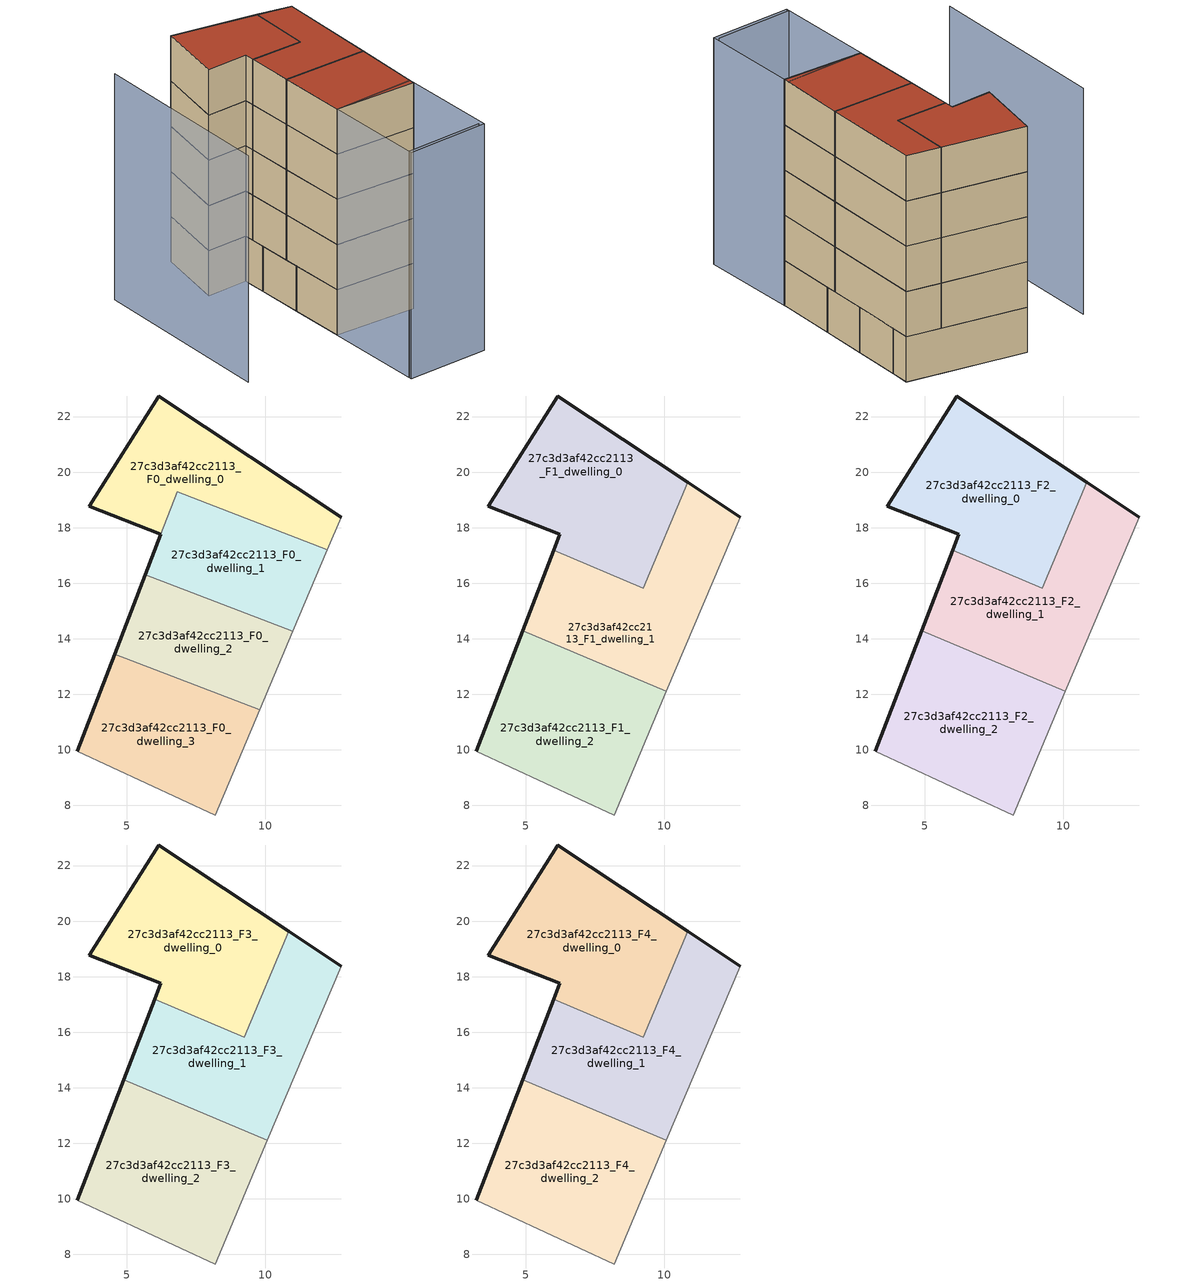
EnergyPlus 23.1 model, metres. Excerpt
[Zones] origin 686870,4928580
27c3d3af42cc2113_F0_dwelling_0
 floor ground (EU_floor_Construction): 12.23,17.21 12.73,18.38 6.16,22.74 3.65,18.77 6.24,17.77 6.82,19.29 z0
 wall outside (EU_wall_Construction): 6.24,17.77 3.65,18.77 6.16,22.74 12.73,18.38 z0:3
 wall adiabatic (EU_wall_Construction): 12.73,18.38 12.23,17.21 z0:3
 wall to 27c3d3af42cc2113_F0_dwelling_1 (EU_wall_Construction): 6.82,19.29 6.24,17.77 / 12.23,17.21 6.83,19.29 z0:3
27c3d3af42cc2113_F0_dwelling_1
 floor ground (EU_floor_Construction): 10.98,14.26 12.23,17.21 6.82,19.29 5.67,16.3 z0
 wall outside (EU_wall_Construction): 5.67,16.3 6.23,17.77 z0:3
 wall adiabatic (EU_wall_Construction): 12.23,17.21 10.98,14.26 z0:3
 wall to 27c3d3af42cc2113_F0_dwelling_2 (EU_wall_Construction): 10.98,14.26 5.67,16.3 z0:3
27c3d3af42cc2113_F0_dwelling_2
 floor ground (EU_floor_Construction): 9.79,11.44 10.98,14.26 5.67,16.3 4.57,13.45 z0
 wall outside (EU_wall_Construction): 4.57,13.45 5.67,16.3 z0:3
 wall to 27c3d3af42cc2113_F0_dwelling_3 (EU_wall_Construction): 9.79,11.44 4.57,13.45 z0:3
 wall adiabatic (EU_wall_Construction): 10.98,14.26 9.79,11.44 z0:3
27c3d3af42cc2113_F0_dwelling_3
 floor ground (EU_floor_Construction): 8.19,7.65 9.79,11.44 4.57,13.45 3.23,9.95 z0
 wall outside (EU_wall_Construction): 3.23,9.95 4.57,13.45 z0:3
 wall adiabatic (EU_wall_Construction): 9.79,11.44 8.19,7.65 3.23,9.95 z0:3
27c3d3af42cc2113_F1_dwelling_0
 floor to 27c3d3af42cc2113_F0_dwelling_0 (EU_floor_Construction): 10.16,18.01 10.84,19.63 6.16,22.74 3.65,18.77 6.24,17.77 6.82,19.29 z3
 floor to 27c3d3af42cc2113_F0_dwelling_1 (EU_floor_Construction): 9.23,15.83 10.16,18.01 6.83,19.29 6.01,17.19 z3
 wall outside (EU_wall_Construction): 6.01,17.19 6.24,17.77 3.65,18.77 6.16,22.74 10.84,19.63 z3:6
 wall to 27c3d3af42cc2113_F1_dwelling_1 (EU_wall_Construction): 10.84,19.63 9.23,15.83 6.01,17.19 z3:6
27c3d3af42cc2113_F1_dwelling_1
 floor to 27c3d3af42cc2113_F0_dwelling_1 (EU_floor_Construction): 10.98,14.26 12.23,17.21 10.16,18.01 9.23,15.83 6.01,17.19 5.67,16.3 z3
 floor to 27c3d3af42cc2113_F0_dwelling_0 (EU_floor_Construction): 12.23,17.21 12.73,18.38 10.84,19.63 10.16,18.01 z3
 floor to 27c3d3af42cc2113_F0_dwelling_2 (EU_floor_Construction): 10.07,12.11 10.98,14.26 5.67,16.3 4.9,14.3 z3
 wall outside (EU_wall_Construction): 10.84,19.63 12.73,18.38 / 4.9,14.3 6.01,17.19 z3:6
 wall adiabatic (EU_wall_Construction): 12.73,18.38 10.07,12.11 z3:6
 wall to 27c3d3af42cc2113_F1_dwelling_2 (EU_wall_Construction): 10.07,12.11 4.9,14.3 z3:6
27c3d3af42cc2113_F1_dwelling_2
 floor to 27c3d3af42cc2113_F0_dwelling_2 (EU_floor_Construction): 9.79,11.44 10.07,12.11 4.9,14.3 4.57,13.45 z3
 floor to 27c3d3af42cc2113_F0_dwelling_3 (EU_floor_Construction): 8.19,7.65 9.79,11.44 4.57,13.45 3.23,9.95 z3
 wall outside (EU_wall_Construction): 3.23,9.95 4.9,14.3 z3:6
 wall adiabatic (EU_wall_Construction): 10.07,12.11 8.19,7.65 3.23,9.95 z3:6
27c3d3af42cc2113_F2_dwelling_0
 floor to 27c3d3af42cc2113_F1_dwelling_0 (EU_floor_Construction): 9.23,15.83 10.84,19.63 6.16,22.74 3.65,18.77 6.24,17.77 6.01,17.19 z6
 wall outside (EU_wall_Construction): 6.01,17.19 6.24,17.77 3.65,18.77 6.16,22.74 10.84,19.63 z6:9
 wall to 27c3d3af42cc2113_F2_dwelling_1 (EU_wall_Construction): 10.84,19.63 9.23,15.83 6.01,17.19 z6:9
27c3d3af42cc2113_F2_dwelling_1
 floor to 27c3d3af42cc2113_F1_dwelling_1 (EU_floor_Construction): 10.07,12.11 12.73,18.38 10.84,19.63 9.23,15.83 6.01,17.19 4.9,14.3 z6
 wall outside (EU_wall_Construction): 10.84,19.63 12.73,18.38 / 4.9,14.3 6.01,17.19 z6:9
 wall adiabatic (EU_wall_Construction): 12.73,18.38 10.07,12.11 z6:9
 wall to 27c3d3af42cc2113_F2_dwelling_2 (EU_wall_Construction): 10.07,12.11 4.9,14.3 z6:9
27c3d3af42cc2113_F2_dwelling_2
 floor to 27c3d3af42cc2113_F1_dwelling_2 (EU_floor_Construction): 8.19,7.65 10.07,12.11 4.9,14.3 3.23,9.95 z6
 wall outside (EU_wall_Construction): 3.23,9.95 4.9,14.3 z6:9
 wall adiabatic (EU_wall_Construction): 10.07,12.11 8.19,7.65 3.23,9.95 z6:9
27c3d3af42cc2113_F3_dwelling_0
 floor to 27c3d3af42cc2113_F2_dwelling_0 (EU_floor_Construction): 9.23,15.83 10.84,19.63 6.16,22.74 3.65,18.77 6.24,17.77 6.01,17.19 z9
 wall outside (EU_wall_Construction): 6.01,17.19 6.24,17.77 3.65,18.77 6.16,22.74 10.84,19.63 z9:12
 wall to 27c3d3af42cc2113_F3_dwelling_1 (EU_wall_Construction): 10.84,19.63 9.23,15.83 6.01,17.19 z9:12
27c3d3af42cc2113_F3_dwelling_1
 floor to 27c3d3af42cc2113_F2_dwelling_1 (EU_floor_Construction): 10.07,12.11 12.73,18.38 10.84,19.63 9.23,15.83 6.01,17.19 4.9,14.3 z9
 wall outside (EU_wall_Construction): 10.84,19.63 12.73,18.38 / 4.9,14.3 6.01,17.19 z9:12
 wall adiabatic (EU_wall_Construction): 12.73,18.38 10.07,12.11 z9:12
 wall to 27c3d3af42cc2113_F3_dwelling_2 (EU_wall_Construction): 10.07,12.11 4.9,14.3 z9:12
27c3d3af42cc2113_F3_dwelling_2
 floor to 27c3d3af42cc2113_F2_dwelling_2 (EU_floor_Construction): 8.19,7.65 10.07,12.11 4.9,14.3 3.23,9.95 z9
 wall outside (EU_wall_Construction): 3.23,9.95 4.9,14.3 z9:12
 wall adiabatic (EU_wall_Construction): 10.07,12.11 8.19,7.65 3.23,9.95 z9:12
27c3d3af42cc2113_F4_dwelling_0
 floor to 27c3d3af42cc2113_F3_dwelling_0 (EU_floor_Construction): 9.23,15.83 10.84,19.63 6.16,22.74 3.65,18.77 6.24,17.77 6.01,17.19 z12
 wall outside (EU_wall_Construction): 6.01,17.19 6.24,17.77 3.65,18.77 6.16,22.74 10.84,19.63 z12:15
 wall to 27c3d3af42cc2113_F4_dwelling_1 (EU_wall_Construction): 10.84,19.63 9.23,15.83 6.01,17.19 z12:15
 roof outside (EU_roof_Construction): 10.84,19.63 9.23,15.83 6.01,17.19 6.24,17.77 3.65,18.77 6.16,22.74 z15
27c3d3af42cc2113_F4_dwelling_1
 floor to 27c3d3af42cc2113_F3_dwelling_1 (EU_floor_Construction): 10.07,12.11 12.73,18.38 10.84,19.63 9.23,15.83 6.01,17.19 4.9,14.3 z12
 wall outside (EU_wall_Construction): 10.84,19.63 12.73,18.38 / 4.9,14.3 6.01,17.19 z12:15
 wall adiabatic (EU_wall_Construction): 12.73,18.38 10.07,12.11 z12:15
 wall to 27c3d3af42cc2113_F4_dwelling_2 (EU_wall_Construction): 10.07,12.11 4.9,14.3 z12:15
 roof outside (EU_roof_Construction): 12.73,18.38 10.07,12.11 4.9,14.3 6.01,17.19 9.23,15.83 10.84,19.63 z15
27c3d3af42cc2113_F4_dwelling_2
 floor to 27c3d3af42cc2113_F3_dwelling_2 (EU_floor_Construction): 8.19,7.65 10.07,12.11 4.9,14.3 3.23,9.95 z12
 wall outside (EU_wall_Construction): 3.23,9.95 4.9,14.3 z12:15
 wall adiabatic (EU_wall_Construction): 10.07,12.11 8.19,7.65 3.23,9.95 z12:15
 roof outside (EU_roof_Construction): 10.07,12.11 8.19,7.65 3.23,9.95 4.9,14.3 z15
shading: 0.86,3.82 5.76,1.92 / 0.58,23.3 -4.23,11.66 / 0.78,3.61 3.23,9.95 / 3.23,9.95 8.31,7.99 / 8.31,7.99 5.86,1.65 / 5.86,1.65 0.78,3.61 z0:15
[Building]
EU S2 Campaign: North Axis=0; Terrain=City; Solar Distribution=FullExterior
[Site:Location]
Bologna: Latitude=44.5; Longitude=11.25; Time Zone=1; Elevation=37
[SizingPeriod:WeatherFileDays]
AnnualSizingPeriod: Begin Month=1; Begin Day of Month=1; End Month=12; End Day of Month=31; Day of Week for Start Day=Monday; Use Weather File Daylight Saving Period=No; Use Weather File Rain and Snow Indicators=No
[MATERIAL]
EU_InternalMass_Material: Roughness=MediumRough; Thickness=0.1; Conductivity=1; Density=1800; Specific Heat=900; Thermal Absorptance=0.9; Solar Absorptance=0.7; Visible Absorptance=0.7
[MATERIAL:NOMASS] Roughness=MediumRough; Thermal Absorptance=0.9; Solar Absorptance=0.7; Visible Absorptance=0.7
Name | Thermal Resistance
EU_wall_NoMass | 0.905828
EU_roof_NoMass | 0.37593
EU_floor_NoMass | 0.67114
[CONSTRUCTION]
EU_wall_Construction: EU_wall_NoMass
EU_roof_Construction: EU_roof_NoMass
EU_floor_Construction: EU_floor_NoMass
EU_InternalMass_Construction: EU_InternalMass_Material
[ZONE] Type=1; Multiplier=1; Ceiling Height=autocalculate; Floor Area=autocalculate; Part of Total Floor Area=Yes
Name | Volume
27c3d3af42cc2113_F0_dwelling_0 | 64.4414
27c3d3af42cc2113_F1_dwelling_0; 27c3d3af42cc2113_F2_dwelling_0; 27c3d3af42cc2113_F3_dwelling_0; 27c3d3af42cc2113_F4_dwelling_0 | 78.8328
27c3d3af42cc2113_F0_dwelling_1 | 55.1111
27c3d3af42cc2113_F1_dwelling_1; 27c3d3af42cc2113_F2_dwelling_1; 27c3d3af42cc2113_F3_dwelling_1; 27c3d3af42cc2113_F4_dwelling_1 | 78.8196
27c3d3af42cc2113_F0_dwelling_2 | 51.854
27c3d3af42cc2113_F1_dwelling_2; 27c3d3af42cc2113_F2_dwelling_2; 27c3d3af42cc2113_F3_dwelling_2; 27c3d3af42cc2113_F4_dwelling_2 | 78.8335
27c3d3af42cc2113_F0_dwelling_3 | 65.0676
[INTERNALMASS] Construction=EU_InternalMass_Construction
Name | Zone or ZoneList | Surface Area
27c3d3af42cc2113_F0_dwelling_0_EU_InternalMass | 27c3d3af42cc2113_F0_dwelling_0 | 21.4801
27c3d3af42cc2113_F0_dwelling_1_EU_InternalMass | 27c3d3af42cc2113_F0_dwelling_1 | 18.3704
27c3d3af42cc2113_F0_dwelling_2_EU_InternalMass | 27c3d3af42cc2113_F0_dwelling_2 | 17.2846
27c3d3af42cc2113_F0_dwelling_3_EU_InternalMass | 27c3d3af42cc2113_F0_dwelling_3 | 21.6891
27c3d3af42cc2113_F1_dwelling_0_EU_InternalMass | 27c3d3af42cc2113_F1_dwelling_0 | 26.2746
27c3d3af42cc2113_F1_dwelling_1_EU_InternalMass | 27c3d3af42cc2113_F1_dwelling_1 | 26.2735
27c3d3af42cc2113_F1_dwelling_2_EU_InternalMass | 27c3d3af42cc2113_F1_dwelling_2 | 26.2766
27c3d3af42cc2113_F2_dwelling_0_EU_InternalMass | 27c3d3af42cc2113_F2_dwelling_0 | 26.2746
27c3d3af42cc2113_F2_dwelling_1_EU_InternalMass | 27c3d3af42cc2113_F2_dwelling_1 | 26.2735
27c3d3af42cc2113_F2_dwelling_2_EU_InternalMass | 27c3d3af42cc2113_F2_dwelling_2 | 26.2766
27c3d3af42cc2113_F3_dwelling_0_EU_InternalMass | 27c3d3af42cc2113_F3_dwelling_0 | 26.2746
27c3d3af42cc2113_F3_dwelling_1_EU_InternalMass | 27c3d3af42cc2113_F3_dwelling_1 | 26.2735
27c3d3af42cc2113_F3_dwelling_2_EU_InternalMass | 27c3d3af42cc2113_F3_dwelling_2 | 26.2766
27c3d3af42cc2113_F4_dwelling_0_EU_InternalMass | 27c3d3af42cc2113_F4_dwelling_0 | 26.2746
27c3d3af42cc2113_F4_dwelling_1_EU_InternalMass | 27c3d3af42cc2113_F4_dwelling_1 | 26.2735
27c3d3af42cc2113_F4_dwelling_2_EU_InternalMass | 27c3d3af42cc2113_F4_dwelling_2 | 26.2766
[OTHEREQUIPMENT] Fuel Type=Electricity; Design Level Calculation Method=Watts/Area; Power per Zone Floor Area=1; Fraction Latent=0; Fraction Radiant=0; Fraction Lost=0; Carbon Dioxide Generation Rate=0; EndUse Subcategory=EU_Step8_InternalGains
Name | Zone or ZoneList or Space or SpaceList | Schedule
EU_Step8_InternalGain_27c3d3af42cc2113_F0_dwelling_0_f000 | 27c3d3af42cc2113_F0_dwelling_0 | EU_Step8_GainSchedule_27c3d3af42cc2113_F0_dwelling_0_f000
EU_Step8_InternalGain_27c3d3af42cc2113_F0_dwelling_1_f000 | 27c3d3af42cc2113_F0_dwelling_1 | EU_Step8_GainSchedule_27c3d3af42cc2113_F0_dwelling_1_f000
EU_Step8_InternalGain_27c3d3af42cc2113_F0_dwelling_2_f000 | 27c3d3af42cc2113_F0_dwelling_2 | EU_Step8_GainSchedule_27c3d3af42cc2113_F0_dwelling_2_f000
EU_Step8_InternalGain_27c3d3af42cc2113_F0_dwelling_3_f000 | 27c3d3af42cc2113_F0_dwelling_3 | EU_Step8_GainSchedule_27c3d3af42cc2113_F0_dwelling_3_f000
EU_Step8_InternalGain_27c3d3af42cc2113_F1_dwelling_0_f000 | 27c3d3af42cc2113_F1_dwelling_0 | EU_Step8_GainSchedule_27c3d3af42cc2113_F1_dwelling_0_f000
EU_Step8_InternalGain_27c3d3af42cc2113_F1_dwelling_1_f000 | 27c3d3af42cc2113_F1_dwelling_1 | EU_Step8_GainSchedule_27c3d3af42cc2113_F1_dwelling_1_f000
EU_Step8_InternalGain_27c3d3af42cc2113_F1_dwelling_2_f000 | 27c3d3af42cc2113_F1_dwelling_2 | EU_Step8_GainSchedule_27c3d3af42cc2113_F1_dwelling_2_f000
EU_Step8_InternalGain_27c3d3af42cc2113_F2_dwelling_0_f000 | 27c3d3af42cc2113_F2_dwelling_0 | EU_Step8_GainSchedule_27c3d3af42cc2113_F2_dwelling_0_f000
EU_Step8_InternalGain_27c3d3af42cc2113_F2_dwelling_1_f000 | 27c3d3af42cc2113_F2_dwelling_1 | EU_Step8_GainSchedule_27c3d3af42cc2113_F2_dwelling_1_f000
EU_Step8_InternalGain_27c3d3af42cc2113_F2_dwelling_2_f000 | 27c3d3af42cc2113_F2_dwelling_2 | EU_Step8_GainSchedule_27c3d3af42cc2113_F2_dwelling_2_f000
EU_Step8_InternalGain_27c3d3af42cc2113_F3_dwelling_0_f000 | 27c3d3af42cc2113_F3_dwelling_0 | EU_Step8_GainSchedule_27c3d3af42cc2113_F3_dwelling_0_f000
EU_Step8_InternalGain_27c3d3af42cc2113_F3_dwelling_1_f000 | 27c3d3af42cc2113_F3_dwelling_1 | EU_Step8_GainSchedule_27c3d3af42cc2113_F3_dwelling_1_f000
EU_Step8_InternalGain_27c3d3af42cc2113_F3_dwelling_2_f000 | 27c3d3af42cc2113_F3_dwelling_2 | EU_Step8_GainSchedule_27c3d3af42cc2113_F3_dwelling_2_f000
EU_Step8_InternalGain_27c3d3af42cc2113_F4_dwelling_0_f000 | 27c3d3af42cc2113_F4_dwelling_0 | EU_Step8_GainSchedule_27c3d3af42cc2113_F4_dwelling_0_f000
EU_Step8_InternalGain_27c3d3af42cc2113_F4_dwelling_1_f000 | 27c3d3af42cc2113_F4_dwelling_1 | EU_Step8_GainSchedule_27c3d3af42cc2113_F4_dwelling_1_f000
EU_Step8_InternalGain_27c3d3af42cc2113_F4_dwelling_2_f000 | 27c3d3af42cc2113_F4_dwelling_2 | EU_Step8_GainSchedule_27c3d3af42cc2113_F4_dwelling_2_f000
[ZONEVENTILATION:DESIGNFLOWRATE] Schedule=EU_AlwaysOn; Design Flow Rate Calculation Method=AirChanges/Hour; Air Changes per Hour=0.73129; Ventilation Type=Natural; Fan Pressure Rise=0; Fan Total Efficiency=1; Constant Term Coefficient=1; Temperature Term Coefficient=0; Velocity Term Coefficient=0; Velocity Squared Term Coefficient=0; Minimum Indoor Temperature=-100; Maximum Indoor Temperature=100; Delta Temperature=-100; Minimum Outdoor Temperature=-100; Maximum Outdoor Temperature=100; Maximum Wind Speed=40
Name | Zone or ZoneList or Space or SpaceList
EU_ConstantAir_27c3d3af42cc2113_F0_dwelling_0 | 27c3d3af42cc2113_F0_dwelling_0
EU_ConstantAir_27c3d3af42cc2113_F0_dwelling_1 | 27c3d3af42cc2113_F0_dwelling_1
EU_ConstantAir_27c3d3af42cc2113_F0_dwelling_2 | 27c3d3af42cc2113_F0_dwelling_2
EU_ConstantAir_27c3d3af42cc2113_F0_dwelling_3 | 27c3d3af42cc2113_F0_dwelling_3
EU_ConstantAir_27c3d3af42cc2113_F1_dwelling_0 | 27c3d3af42cc2113_F1_dwelling_0
EU_ConstantAir_27c3d3af42cc2113_F1_dwelling_1 | 27c3d3af42cc2113_F1_dwelling_1
EU_ConstantAir_27c3d3af42cc2113_F1_dwelling_2 | 27c3d3af42cc2113_F1_dwelling_2
EU_ConstantAir_27c3d3af42cc2113_F2_dwelling_0 | 27c3d3af42cc2113_F2_dwelling_0
EU_ConstantAir_27c3d3af42cc2113_F2_dwelling_1 | 27c3d3af42cc2113_F2_dwelling_1
EU_ConstantAir_27c3d3af42cc2113_F2_dwelling_2 | 27c3d3af42cc2113_F2_dwelling_2
EU_ConstantAir_27c3d3af42cc2113_F3_dwelling_0 | 27c3d3af42cc2113_F3_dwelling_0
EU_ConstantAir_27c3d3af42cc2113_F3_dwelling_1 | 27c3d3af42cc2113_F3_dwelling_1
EU_ConstantAir_27c3d3af42cc2113_F3_dwelling_2 | 27c3d3af42cc2113_F3_dwelling_2
EU_ConstantAir_27c3d3af42cc2113_F4_dwelling_0 | 27c3d3af42cc2113_F4_dwelling_0
EU_ConstantAir_27c3d3af42cc2113_F4_dwelling_1 | 27c3d3af42cc2113_F4_dwelling_1
EU_ConstantAir_27c3d3af42cc2113_F4_dwelling_2 | 27c3d3af42cc2113_F4_dwelling_2
[HVACTEMPLATE:THERMOSTAT] Constant Heating Setpoint=20; Constant Cooling Setpoint=50
EU_HeatOnly_27c3d3af42cc2113_F0_dwelling_0; EU_HeatOnly_27c3d3af42cc2113_F0_dwelling_1; EU_HeatOnly_27c3d3af42cc2113_F0_dwelling_2; EU_HeatOnly_27c3d3af42cc2113_F0_dwelling_3; EU_HeatOnly_27c3d3af42cc2113_F1_dwelling_0; EU_HeatOnly_27c3d3af42cc2113_F1_dwelling_1; EU_HeatOnly_27c3d3af42cc2113_F1_dwelling_2; EU_HeatOnly_27c3d3af42cc2113_F2_dwelling_0; EU_HeatOnly_27c3d3af42cc2113_F2_dwelling_1; EU_HeatOnly_27c3d3af42cc2113_F2_dwelling_2; EU_HeatOnly_27c3d3af42cc2113_F3_dwelling_0; EU_HeatOnly_27c3d3af42cc2113_F3_dwelling_1; EU_HeatOnly_27c3d3af42cc2113_F3_dwelling_2; EU_HeatOnly_27c3d3af42cc2113_F4_dwelling_0; EU_HeatOnly_27c3d3af42cc2113_F4_dwelling_1; EU_HeatOnly_27c3d3af42cc2113_F4_dwelling_2
[HVACTEMPLATE:ZONE:IDEALLOADSAIRSYSTEM] System Availability Schedule=EU_AlwaysOn; Maximum Heating Supply Air Temperature=50; Minimum Cooling Supply Air Temperature=13; Maximum Heating Supply Air Humidity Ratio=0.0156; Minimum Cooling Supply Air Humidity Ratio=0.0077; Heating Limit=NoLimit; Cooling Limit=NoLimit; Heating Availability Schedule=EU_AlwaysOn; Cooling Availability Schedule=EU_CoolingOff; Dehumidification Control Type=ConstantSensibleHeatRatio; Cooling Sensible Heat Ratio=0.7; Dehumidification Setpoint=60; Humidification Control Type=None; Humidification Setpoint=30; Outdoor Air Method=None; Outdoor Air Flow Rate per Person=0.00944; Outdoor Air Flow Rate per Zone Floor Area=0; Outdoor Air Flow Rate per Zone=0; Demand Controlled Ventilation Type=None; Outdoor Air Economizer Type=NoEconomizer; Heat Recovery Type=None; Sensible Heat Recovery Effectiveness=0.7; Latent Heat Recovery Effectiveness=0.65
Name | Template Thermostat
27c3d3af42cc2113_F0_dwelling_0 | EU_HeatOnly_27c3d3af42cc2113_F0_dwelling_0
27c3d3af42cc2113_F0_dwelling_1 | EU_HeatOnly_27c3d3af42cc2113_F0_dwelling_1
27c3d3af42cc2113_F0_dwelling_2 | EU_HeatOnly_27c3d3af42cc2113_F0_dwelling_2
27c3d3af42cc2113_F0_dwelling_3 | EU_HeatOnly_27c3d3af42cc2113_F0_dwelling_3
27c3d3af42cc2113_F1_dwelling_0 | EU_HeatOnly_27c3d3af42cc2113_F1_dwelling_0
27c3d3af42cc2113_F1_dwelling_1 | EU_HeatOnly_27c3d3af42cc2113_F1_dwelling_1
27c3d3af42cc2113_F1_dwelling_2 | EU_HeatOnly_27c3d3af42cc2113_F1_dwelling_2
27c3d3af42cc2113_F2_dwelling_0 | EU_HeatOnly_27c3d3af42cc2113_F2_dwelling_0
27c3d3af42cc2113_F2_dwelling_1 | EU_HeatOnly_27c3d3af42cc2113_F2_dwelling_1
27c3d3af42cc2113_F2_dwelling_2 | EU_HeatOnly_27c3d3af42cc2113_F2_dwelling_2
27c3d3af42cc2113_F3_dwelling_0 | EU_HeatOnly_27c3d3af42cc2113_F3_dwelling_0
27c3d3af42cc2113_F3_dwelling_1 | EU_HeatOnly_27c3d3af42cc2113_F3_dwelling_1
27c3d3af42cc2113_F3_dwelling_2 | EU_HeatOnly_27c3d3af42cc2113_F3_dwelling_2
27c3d3af42cc2113_F4_dwelling_0 | EU_HeatOnly_27c3d3af42cc2113_F4_dwelling_0
27c3d3af42cc2113_F4_dwelling_1 | EU_HeatOnly_27c3d3af42cc2113_F4_dwelling_1
27c3d3af42cc2113_F4_dwelling_2 | EU_HeatOnly_27c3d3af42cc2113_F4_dwelling_2
[SIZING:ZONE] Zone Cooling Design Supply Air Temperature Input Method=SupplyAirTemperature; Zone Cooling Design Supply Air Temperature=13; Zone Heating Design Supply Air Temperature Input Method=SupplyAirTemperature; Zone Heating Design Supply Air Temperature=50; Zone Cooling Design Supply Air Humidity Ratio=0.008; Zone Heating Design Supply Air Humidity Ratio=0.008; Cooling Design Air Flow Method=DesignDay; Cooling Design Air Flow Rate=0; Cooling Minimum Air Flow per Zone Floor Area=0.000762; Cooling Minimum Air Flow=0; Cooling Minimum Air Flow Fraction=0.2; Heating Design Air Flow Method=DesignDay; Heating Design Air Flow Rate=0; Heating Maximum Air Flow per Zone Floor Area=0.002032; Heating Maximum Air Flow=0.141576; Heating Maximum Air Flow Fraction=0.3; Account for Dedicated Outdoor Air System=No; Dedicated Outdoor Air System Control Strategy=NeutralSupplyAir; Dedicated Outdoor Air Low Setpoint Temperature for Design=autosize; Dedicated Outdoor Air High Setpoint Temperature for Design=autosize; Zone Load Sizing Method=Sensible Load Only No Latent Load; Zone Latent Cooling Design Supply Air Humidity Ratio Input Method=HumidityRatioDifference; Zone Cooling Design Supply Air Humidity Ratio Difference=0.005; Zone Latent Heating Design Supply Air Humidity Ratio Input Method=HumidityRatioDifference; Zone Humidification Design Supply Air Humidity Ratio Difference=0.005
27c3d3af42cc2113_F0_dwelling_0; 27c3d3af42cc2113_F0_dwelling_1; 27c3d3af42cc2113_F0_dwelling_2; 27c3d3af42cc2113_F0_dwelling_3; 27c3d3af42cc2113_F1_dwelling_0; 27c3d3af42cc2113_F1_dwelling_1; 27c3d3af42cc2113_F1_dwelling_2; 27c3d3af42cc2113_F2_dwelling_0; 27c3d3af42cc2113_F2_dwelling_1; 27c3d3af42cc2113_F2_dwelling_2; 27c3d3af42cc2113_F3_dwelling_0; 27c3d3af42cc2113_F3_dwelling_1; 27c3d3af42cc2113_F3_dwelling_2; 27c3d3af42cc2113_F4_dwelling_0; 27c3d3af42cc2113_F4_dwelling_1; 27c3d3af42cc2113_F4_dwelling_2
[SCHEDULE:CONSTANT]
Name | Hourly Value
EU_AlwaysOn | 1
EU_CoolingOff | 0
[SCHEDULE:FILE] Column Number=1; Rows to Skip at Top=0; Number of Hours of Data=8760; Column Separator=Comma; Interpolate to Timestep=No; Minutes per Item=60; Adjust Schedule for Daylight Savings=Yes
Name | File
EU_Step8_GainSchedule_27c3d3af42cc2113_F0_dwelling_0_f000 | ../../schedules/27c3d3af42cc2113/27c3d3af42cc2113_F0_dwelling_0_f000_gain.csv
EU_Step8_GainSchedule_27c3d3af42cc2113_F0_dwelling_1_f000 | ../../schedules/27c3d3af42cc2113/27c3d3af42cc2113_F0_dwelling_1_f000_gain.csv
EU_Step8_GainSchedule_27c3d3af42cc2113_F0_dwelling_2_f000 | ../../schedules/27c3d3af42cc2113/27c3d3af42cc2113_F0_dwelling_2_f000_gain.csv
EU_Step8_GainSchedule_27c3d3af42cc2113_F0_dwelling_3_f000 | ../../schedules/27c3d3af42cc2113/27c3d3af42cc2113_F0_dwelling_3_f000_gain.csv
EU_Step8_GainSchedule_27c3d3af42cc2113_F1_dwelling_0_f000 | ../../schedules/27c3d3af42cc2113/27c3d3af42cc2113_F1_dwelling_0_f000_gain.csv
EU_Step8_GainSchedule_27c3d3af42cc2113_F1_dwelling_1_f000 | ../../schedules/27c3d3af42cc2113/27c3d3af42cc2113_F1_dwelling_1_f000_gain.csv
EU_Step8_GainSchedule_27c3d3af42cc2113_F1_dwelling_2_f000 | ../../schedules/27c3d3af42cc2113/27c3d3af42cc2113_F1_dwelling_2_f000_gain.csv
EU_Step8_GainSchedule_27c3d3af42cc2113_F2_dwelling_0_f000 | ../../schedules/27c3d3af42cc2113/27c3d3af42cc2113_F2_dwelling_0_f000_gain.csv
EU_Step8_GainSchedule_27c3d3af42cc2113_F2_dwelling_1_f000 | ../../schedules/27c3d3af42cc2113/27c3d3af42cc2113_F2_dwelling_1_f000_gain.csv
EU_Step8_GainSchedule_27c3d3af42cc2113_F2_dwelling_2_f000 | ../../schedules/27c3d3af42cc2113/27c3d3af42cc2113_F2_dwelling_2_f000_gain.csv
EU_Step8_GainSchedule_27c3d3af42cc2113_F3_dwelling_0_f000 | ../../schedules/27c3d3af42cc2113/27c3d3af42cc2113_F3_dwelling_0_f000_gain.csv
EU_Step8_GainSchedule_27c3d3af42cc2113_F3_dwelling_1_f000 | ../../schedules/27c3d3af42cc2113/27c3d3af42cc2113_F3_dwelling_1_f000_gain.csv
EU_Step8_GainSchedule_27c3d3af42cc2113_F3_dwelling_2_f000 | ../../schedules/27c3d3af42cc2113/27c3d3af42cc2113_F3_dwelling_2_f000_gain.csv
EU_Step8_GainSchedule_27c3d3af42cc2113_F4_dwelling_0_f000 | ../../schedules/27c3d3af42cc2113/27c3d3af42cc2113_F4_dwelling_0_f000_gain.csv
EU_Step8_GainSchedule_27c3d3af42cc2113_F4_dwelling_1_f000 | ../../schedules/27c3d3af42cc2113/27c3d3af42cc2113_F4_dwelling_1_f000_gain.csv
EU_Step8_GainSchedule_27c3d3af42cc2113_F4_dwelling_2_f000 | ../../schedules/27c3d3af42cc2113/27c3d3af42cc2113_F4_dwelling_2_f000_gain.csv
